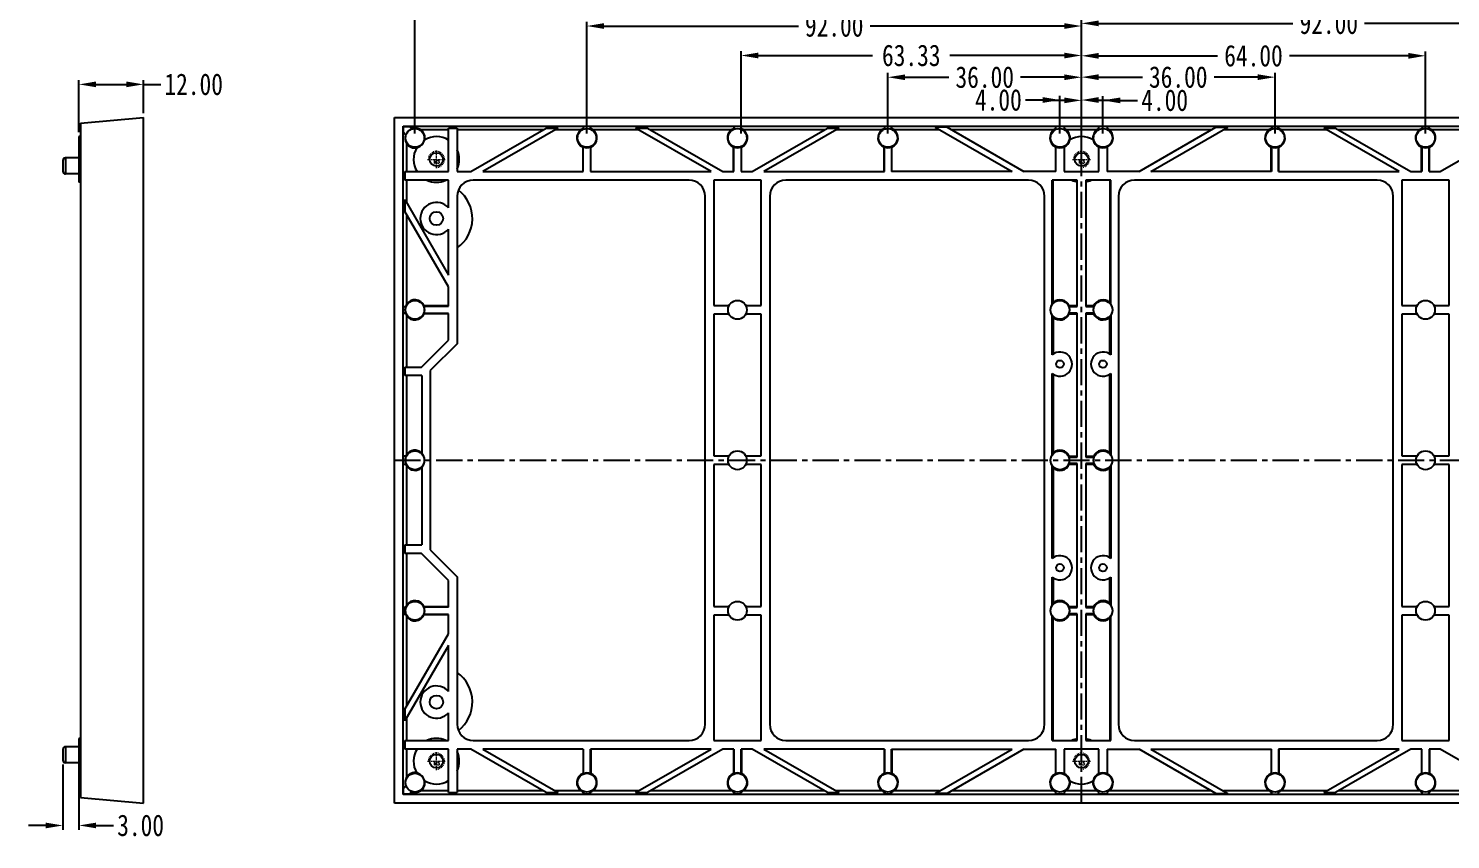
# Model space of a CAD drawing. Header units: inches. Extents: x -421 to 495, y -313 to 296.
# Drawn here: x 22.1 to 286.6, y 46.1 to 197 of the extents above; entities that cross this region are included whole.
import ezdxf

# ---------------------------------------------------------------- set-up
doc = ezdxf.new("R2010")
doc.units = ezdxf.units.IN
doc.header["$LTSCALE"] = 2.574606
doc.header["$MEASUREMENT"] = 0
doc.header["$PDMODE"] = 3
doc.header["$PDSIZE"] = 0.3125
doc.linetypes.add('CENTER', pattern=[0.6, 0.375, -0.075, 0.075, -0.075])
doc.linetypes.add('HIDDEN', pattern=[0.2, 0.1, -0.1])
doc.layers.get('0').update_dxf_attribs({"linetype": 'CONTINUOUS'})
doc.layers.get('Defpoints').update_dxf_attribs({"linetype": 'CONTINUOUS'})
doc.layers.add('dim', color=82, linetype='CONTINUOUS', lineweight=9)
doc.layers.add('screw', color=33, linetype='CONTINUOUS', lineweight=13)
doc.styles.get("Standard").update_dxf_attribs({"font": 'txt', "width": 0.8})
doc.styles.add('TXT', font='txt.shx', dxfattribs={"bigfont": 'gbcbig.shx'})
doc.dimstyles.get("Standard").update_dxf_attribs({"dimtxt": 0.15625, "dimasz": 0.1875, "dimexe": 0.18, "dimexo": 0.0625, "dimgap": 0.09, "dimtad": 0, "dimtih": 1, "dimtoh": 1, "dimzin": 4, "dimdsep": 46, "dimtxsty": 'Standard', "dimcen": 0.09, "dimadec": 0, "dimazin": 0, "dimtp": 0.01, "dimtm": 0.01, "dimtfac": 1, "dimtofl": 0, "dimtmove": 0, "dimatfit": 3, "dimfxl": 1, "dimtolj": 1, "dimtzin": 4, "dimarcsym": 0})

# ---------------------------------------------------------------- blocks, each defined once
blk = doc.blocks.new('*D19')
at = {"layer": 'Defpoints', "color": 0}
for p in [(213.99, 183.7), (213.99, 176.65), (217.99, 172.65)]:
    blk.add_point(p, dxfattribs=at)
at = {"layer": 'dim', "color": 0, "lineweight": -2}
for p, q in [((210.79, 183.7), (207.59, 183.7)), ((213.99, 177.45), (213.99, 184.5)), ((217.99, 173.45), (217.99, 184.5)), ((221.19, 183.7), (224.39, 183.7))]:
    blk.add_line(p, q, dxfattribs=at)
at = {"layer": 'dim', "color": 0}
for points in [[(210.79, 184.24), (210.79, 183.17), (213.99, 183.7)], [(221.19, 184.24), (221.19, 183.17), (217.99, 183.7)]]:
    blk.add_solid(points, dxfattribs=at)
at = {"layer": 'dim', "color": 0, "insert": (202.53, 183.7), "char_height": 4, "attachment_point": 5}
blk.add_mtext('\\A1;4.00', dxfattribs=at)
blk = doc.blocks.new('*D20')
at = {"layer": 'Defpoints', "color": 0}
for p in [(221.99, 183.64), (217.99, 176.9), (221.99, 176.65)]:
    blk.add_point(p, dxfattribs=at)
at = {"layer": 'dim', "color": 0, "lineweight": -2}
for p, q in [((214.79, 183.64), (211.59, 183.64)), ((217.99, 177.7), (217.99, 184.44)), ((221.99, 177.45), (221.99, 184.44)), ((225.19, 183.64), (228.39, 183.64))]:
    blk.add_line(p, q, dxfattribs=at)
at = {"layer": 'dim', "color": 0}
for points in [[(214.79, 184.17), (214.79, 183.1), (217.99, 183.64)], [(225.19, 184.17), (225.19, 183.1), (221.99, 183.64)]]:
    blk.add_solid(points, dxfattribs=at)
at = {"layer": 'dim', "color": 0, "insert": (233.46, 183.64), "char_height": 4, "attachment_point": 5}
blk.add_mtext('\\A1;4.00', dxfattribs=at)
blk = doc.blocks.new('*D21')
at = {"layer": 'Defpoints', "color": 0}
for p in [(253.99, 187.96), (253.99, 176.65), (217.99, 172.65)]:
    blk.add_point(p, dxfattribs=at)
at = {"layer": 'dim', "color": 0, "lineweight": -2}
for p, q in [((217.99, 173.45), (217.99, 188.76)), ((221.19, 187.96), (229.32, 187.96)), ((250.79, 187.96), (242.66, 187.96)), ((253.99, 177.45), (253.99, 188.76))]:
    blk.add_line(p, q, dxfattribs=at)
at = {"layer": 'dim', "color": 0}
for points in [[(221.19, 188.49), (221.19, 187.42), (217.99, 187.96)], [(250.79, 188.49), (250.79, 187.42), (253.99, 187.96)]]:
    blk.add_solid(points, dxfattribs=at)
at = {"layer": 'dim', "color": 0, "insert": (235.99, 187.96), "char_height": 4, "attachment_point": 5}
blk.add_mtext('\\A1;36.00', dxfattribs=at)
blk = doc.blocks.new('*D22')
at = {"layer": 'Defpoints', "color": 0}
for p in [(181.99, 187.94), (181.99, 176.65), (217.99, 172.65)]:
    blk.add_point(p, dxfattribs=at)
at = {"layer": 'dim', "color": 0, "lineweight": -2}
for p, q in [((181.99, 177.45), (181.99, 188.74)), ((185.19, 187.94), (193.32, 187.94)), ((214.79, 187.94), (206.66, 187.94)), ((217.99, 173.45), (217.99, 188.74))]:
    blk.add_line(p, q, dxfattribs=at)
at = {"layer": 'dim', "color": 0}
for points in [[(185.19, 188.47), (185.19, 187.4), (181.99, 187.94)], [(214.79, 188.47), (214.79, 187.4), (217.99, 187.94)]]:
    blk.add_solid(points, dxfattribs=at)
at = {"layer": 'dim', "color": 0, "insert": (199.99, 187.94), "char_height": 4, "attachment_point": 5}
blk.add_mtext('\\A1;36.00', dxfattribs=at)
blk = doc.blocks.new('*D23')
at = {"layer": 'Defpoints', "color": 0}
for p in [(154.66, 191.99), (154.66, 176.65), (217.99, 172.65)]:
    blk.add_point(p, dxfattribs=at)
at = {"layer": 'dim', "color": 0, "lineweight": -2}
for p, q in [((154.66, 177.45), (154.66, 192.79)), ((157.86, 191.99), (179.13, 191.99)), ((214.79, 191.99), (193.53, 191.99)), ((217.99, 173.45), (217.99, 192.79))]:
    blk.add_line(p, q, dxfattribs=at)
at = {"layer": 'dim', "color": 0}
for points in [[(157.86, 192.52), (157.86, 191.45), (154.66, 191.99)], [(214.79, 192.52), (214.79, 191.45), (217.99, 191.99)]]:
    blk.add_solid(points, dxfattribs=at)
at = {"layer": 'dim', "color": 0, "insert": (186.33, 191.99), "char_height": 4, "attachment_point": 5}
blk.add_mtext('\\A1;63.33', dxfattribs=at)
blk = doc.blocks.new('*D24')
at = {"layer": 'Defpoints', "color": 0}
for p in [(281.99, 191.93), (281.99, 176.65), (217.99, 172.65)]:
    blk.add_point(p, dxfattribs=at)
at = {"layer": 'dim', "color": 0, "lineweight": -2}
for p, q in [((217.99, 173.45), (217.99, 192.73)), ((221.19, 191.93), (243.32, 191.93)), ((278.79, 191.93), (256.66, 191.93)), ((281.99, 177.45), (281.99, 192.73))]:
    blk.add_line(p, q, dxfattribs=at)
at = {"layer": 'dim', "color": 0}
for points in [[(221.19, 192.46), (221.19, 191.39), (217.99, 191.93)], [(278.79, 192.46), (278.79, 191.39), (281.99, 191.93)]]:
    blk.add_solid(points, dxfattribs=at)
at = {"layer": 'dim', "color": 0, "insert": (249.99, 191.93), "char_height": 4, "attachment_point": 5}
blk.add_mtext('\\A1;64.00', dxfattribs=at)
blk = doc.blocks.new('*D25')
at = {"layer": 'Defpoints', "color": 0}
for p in [(309.99, 197.97), (309.99, 176.65), (217.99, 172.65)]:
    blk.add_point(p, dxfattribs=at)
at = {"layer": 'dim', "color": 0, "lineweight": -2}
for p, q in [((217.99, 173.45), (217.99, 198.77)), ((309.99, 177.45), (309.99, 198.77)), ((221.19, 197.97), (257.32, 197.97)), ((306.79, 197.97), (270.66, 197.97))]:
    blk.add_line(p, q, dxfattribs=at)
at = {"layer": 'dim', "color": 0}
for points in [[(221.19, 198.5), (221.19, 197.43), (217.99, 197.97)], [(306.79, 198.5), (306.79, 197.43), (309.99, 197.97)]]:
    blk.add_solid(points, dxfattribs=at)
at = {"layer": 'dim', "color": 0, "insert": (263.99, 197.97), "char_height": 4, "attachment_point": 5}
blk.add_mtext('\\A1;92.00', dxfattribs=at)
blk = doc.blocks.new('*D26')
at = {"layer": 'Defpoints', "color": 0}
for p in [(125.99, 197.47), (125.99, 176.65), (217.99, 172.65)]:
    blk.add_point(p, dxfattribs=at)
at = {"layer": 'dim', "color": 0, "lineweight": -2}
for p, q in [((125.99, 177.45), (125.99, 198.27)), ((129.19, 197.47), (165.32, 197.47)), ((214.79, 197.47), (178.66, 197.47)), ((217.99, 173.45), (217.99, 198.27))]:
    blk.add_line(p, q, dxfattribs=at)
at = {"layer": 'dim', "color": 0}
for points in [[(129.19, 198.01), (129.19, 196.94), (125.99, 197.47)], [(214.79, 198.01), (214.79, 196.94), (217.99, 197.47)]]:
    blk.add_solid(points, dxfattribs=at)
at = {"layer": 'dim', "color": 0, "insert": (171.99, 197.47), "char_height": 4, "attachment_point": 5}
blk.add_mtext('\\A1;92.00', dxfattribs=at)
blk = doc.blocks.new('*D27')
at = {"layer": 'Defpoints', "color": 0}
for p in [(93.99, 204.45), (93.99, 176.65), (217.99, 172.65)]:
    blk.add_point(p, dxfattribs=at)
at = {"layer": 'dim', "color": 0, "lineweight": -2}
for p, q in [((93.99, 177.45), (93.99, 205.25)), ((97.19, 204.45), (148.26, 204.45)), ((214.79, 204.45), (163.72, 204.45)), ((217.99, 173.45), (217.99, 205.25))]:
    blk.add_line(p, q, dxfattribs=at)
at = {"layer": 'dim', "color": 0}
for points in [[(97.19, 204.98), (97.19, 203.92), (93.99, 204.45)], [(214.79, 204.98), (214.79, 203.92), (217.99, 204.45)]]:
    blk.add_solid(points, dxfattribs=at)
at = {"layer": 'dim', "color": 0, "insert": (155.99, 204.45), "char_height": 4, "attachment_point": 5}
blk.add_mtext('\\A1;124.00', dxfattribs=at)
blk = doc.blocks.new('*D28')
at = {"layer": 'Defpoints', "color": 0}
for p in [(341.99, 204.38), (341.99, 176.65), (217.99, 172.65)]:
    blk.add_point(p, dxfattribs=at)
at = {"layer": 'dim', "color": 0, "lineweight": -2}
for p, q in [((217.99, 173.45), (217.99, 205.18)), ((221.19, 204.38), (272.26, 204.38)), ((338.79, 204.38), (287.72, 204.38)), ((341.99, 177.45), (341.99, 205.18))]:
    blk.add_line(p, q, dxfattribs=at)
at = {"layer": 'dim', "color": 0}
for points in [[(221.19, 204.91), (221.19, 203.85), (217.99, 204.38)], [(338.79, 204.91), (338.79, 203.85), (341.99, 204.38)]]:
    blk.add_solid(points, dxfattribs=at)
at = {"layer": 'dim', "color": 0, "insert": (279.99, 204.38), "char_height": 4, "attachment_point": 5}
blk.add_mtext('\\A1;124.00', dxfattribs=at)
blk = doc.blocks.new('screw_m3_g')
at = {"layer": 'screw', "color": 1, "linetype": 'CENTER', "ltscale": 0.591935}
for p, q in [((-1.65, 0), (1.65, 0)), ((0, -1.65), (0, 1.65))]:
    blk.add_line(p, q, dxfattribs=at)
at = {"layer": 'screw', "color": 33, "linetype": 'HIDDEN', "ltscale": 0.591935}
blk.add_circle((0, 0), 1.25, dxfattribs=at)
at = {"layer": 'screw', "color": 92, "linetype": 'HIDDEN', "ltscale": 0.591935}
blk.add_arc((0, 0), 1.5, 270, 180, dxfattribs=at)
at = {"layer": 'screw', "color": 6, "style": 'TXT'}
blk.add_text('M3', height=0.6, dxfattribs=at).set_placement((-0.51, -0.75))
blk = doc.blocks.new('*D34')
at = {"layer": 'Defpoints', "color": 0}
for p in [(43.5, 186.61), (43.5, 180.45), (31.5, 176.89)]:
    blk.add_point(p, dxfattribs=at)
at = {"layer": 'dim', "color": 0, "lineweight": -2}
for p, q in [((31.5, 177.69), (31.5, 187.41)), ((34.7, 186.61), (40.3, 186.61)), ((43.5, 181.25), (43.5, 187.41)), ((43.5, 186.61), (46.7, 186.61))]:
    blk.add_line(p, q, dxfattribs=at)
at = {"layer": 'dim', "color": 0}
for points in [[(34.7, 187.15), (34.7, 186.08), (31.5, 186.61)], [(40.3, 187.15), (40.3, 186.08), (43.5, 186.61)]]:
    blk.add_solid(points, dxfattribs=at)
at = {"layer": 'dim', "color": 0, "insert": (52.84, 186.61), "char_height": 4, "attachment_point": 5}
blk.add_mtext('\\A1;12.00', dxfattribs=at)
blk = doc.blocks.new('*D35')
at = {"layer": 'Defpoints', "color": 0}
for p in [(28.5, 60.85), (31.5, 60.35), (31.5, 48.68)]:
    blk.add_point(p, dxfattribs=at)
at = {"layer": 'dim', "color": 0, "lineweight": -2}
for p, q in [((28.5, 60.05), (28.5, 47.88)), ((31.5, 59.55), (31.5, 47.88)), ((25.3, 48.68), (22.1, 48.68)), ((34.7, 48.68), (37.9, 48.68))]:
    blk.add_line(p, q, dxfattribs=at)
at = {"layer": 'dim', "color": 0}
for points in [[(25.3, 49.21), (25.3, 48.15), (28.5, 48.68)], [(34.7, 49.21), (34.7, 48.15), (31.5, 48.68)]]:
    blk.add_solid(points, dxfattribs=at)
at = {"layer": 'dim', "color": 0, "insert": (42.97, 48.68), "char_height": 4, "attachment_point": 5}
blk.add_mtext('\\A1;3.00', dxfattribs=at)

msp = doc.modelspace()

# ---------------------------------------------------------------- linework, layer by layer
at = {"color": 7, "linetype": 'Continuous'}
for p, q in [((31.80241, 179.42191), (43.50241, 180.44552)), ((43.50241, 52.84552), (43.50241, 180.44552)), ((90.19028, 52.84552), (90.19028, 180.44552)), ((90.19028, 180.44552), (345.79028, 180.44552)), ((31.80241, 179.42191), (31.80241, 53.86914)), ((91.79657, 54.45182), (91.79657, 178.83923)), ((91.79657, 178.83923), (91.84032, 178.79549)), ((91.81845, 178.83923), (344.16212, 178.83923)), ((91.84032, 177.66411), (91.84032, 178.79549)), ((91.84032, 178.79549), (92.97169, 178.79549)), ((92.31811, 177.18632), (91.84032, 177.66411)), ((92.97169, 178.79549), (93.44879, 178.31838)), ((95.05946, 178.19181), (100.2506, 178.19181)), ((100.2506, 170.38521), (100.2506, 178.48928)), ((100.2506, 178.48928), (101.8506, 178.48928)), ((101.8506, 178.48928), (101.8506, 170.38521)), ((101.8506, 178.19181), (117.92122, 178.19181)), ((104.39978, 170.38521), (118.43644, 178.48928)), ((120.63644, 178.48928), (106.59978, 170.38521)), ((118.43644, 178.48928), (120.63644, 178.48928)), ((120.12122, 178.19181), (124.9238, 178.19181)), ((125.3829, 178.79549), (125.29514, 178.35562)), ((125.3829, 178.29555), (125.3829, 178.79549)), ((126.60036, 178.79549), (125.3829, 178.79549)), ((126.60036, 178.79549), (126.60036, 178.29555)), ((126.60036, 178.79549), (126.68812, 178.35562)), ((127.05946, 178.19181), (135.55934, 178.19181)), ((149.08079, 170.38521), (135.04413, 178.48928)), ((135.04413, 178.48928), (137.24413, 178.48928)), ((137.24413, 178.48928), (151.28079, 170.38521)), ((137.75934, 178.19181), (152.9238, 178.19181)), ((153.3829, 178.79549), (153.29514, 178.35562)), ((153.3829, 178.29555), (153.3829, 178.79549)), ((154.60036, 178.79549), (153.3829, 178.79549)), ((154.60036, 178.79549), (154.60036, 178.29555)), ((154.60036, 178.79549), (154.68812, 178.35562)), ((155.05946, 178.19181), (170.22122, 178.19181)), ((156.69978, 170.38521), (170.73644, 178.48928)), ((172.93644, 178.48928), (158.89978, 170.38521)), ((170.73644, 178.48928), (172.93644, 178.48928)), ((172.42122, 178.19181), (180.9238, 178.19181)), ((181.3829, 178.79549), (181.29514, 178.35562)), ((181.3829, 178.29555), (181.3829, 178.79549)), ((182.60036, 178.79549), (181.3829, 178.79549)), ((182.60036, 178.79549), (182.60036, 178.29555)), ((182.60036, 178.79549), (182.68812, 178.35562)), ((183.05946, 178.19181), (191.55934, 178.19181)), ((190.79028, 178.63583), (205.08079, 170.38521)), ((192.99028, 178.63583), (190.79028, 178.63583)), ((192.99028, 178.63583), (207.28079, 170.38521)), ((193.75934, 178.19181), (212.9238, 178.19181)), ((213.19028, 178.21108), (213.19028, 178.79549)), ((214.79028, 178.79549), (213.19028, 178.79549)), ((214.79028, 178.79549), (214.79028, 178.21246)), ((215.05946, 178.19181), (220.9238, 178.19181)), ((221.19028, 178.21108), (221.19028, 178.79549)), ((222.79028, 178.79549), (221.19028, 178.79549)), ((222.79028, 178.79549), (222.79028, 178.21246)), ((223.05946, 178.19181), (242.22122, 178.19181)), ((228.69978, 170.38521), (242.99028, 178.63583)), ((230.89978, 170.38521), (245.19028, 178.63583)), ((242.99028, 178.63583), (245.19028, 178.63583)), ((244.42122, 178.19181), (252.9238, 178.19181)), ((253.38021, 178.79549), (253.29225, 178.35465)), ((253.38021, 178.79549), (253.38021, 178.29455)), ((253.38021, 178.79549), (254.59766, 178.79549)), ((254.59766, 178.29654), (254.59766, 178.79549)), ((254.59766, 178.79549), (254.68523, 178.35658)), ((255.05946, 178.19181), (263.55934, 178.19181)), ((263.04413, 178.48928), (265.24413, 178.48928)), ((277.08079, 170.38521), (263.04413, 178.48928)), ((265.24413, 178.48928), (279.28079, 170.38521)), ((265.75934, 178.19181), (280.9238, 178.19181)), ((281.38021, 178.79549), (281.29225, 178.35465)), ((281.38021, 178.79549), (281.38021, 178.29455)), ((281.38021, 178.79549), (282.59766, 178.79549)), ((282.59766, 178.29654), (282.59766, 178.79549)), ((282.59766, 178.79549), (282.68523, 178.35658)), ((283.05946, 178.19181), (298.22122, 178.19181)), ((284.69978, 170.38521), (298.73644, 178.48928)), ((31.80241, 176.89552), (31.50241, 176.89552)), ((31.50241, 176.89495), (31.50241, 168.39609)), ((92.44399, 175.57965), (92.44399, 170.38521)), ((125.26246, 170.38521), (125.26246, 174.91359)), ((125.32181, 170.38521), (125.32181, 174.95346)), ((126.66145, 174.95346), (126.66145, 170.38521)), ((126.7208, 170.38521), (126.7208, 174.91359)), ((153.26246, 170.38521), (153.26246, 174.91359)), ((153.32181, 170.38521), (153.32181, 174.95346)), ((154.66145, 174.95346), (154.66145, 170.38521)), ((154.7208, 170.38521), (154.7208, 174.91359)), ((181.26246, 170.38521), (181.26246, 174.91359)), ((181.32181, 170.38521), (181.32181, 174.95346)), ((182.66145, 174.95346), (182.66145, 170.38521)), ((182.7208, 170.38521), (182.7208, 174.91359)), ((213.19028, 170.38521), (213.19028, 175.01164)), ((214.79028, 175.01032), (214.79028, 170.38521)), ((221.19028, 170.38521), (221.19028, 175.01164)), ((222.79028, 175.01032), (222.79028, 170.38521)), ((253.25977, 170.38521), (253.25977, 174.91473)), ((253.31911, 174.95453), (253.31911, 170.38521)), ((254.65875, 170.38521), (254.65875, 174.95239)), ((254.7181, 170.38521), (254.7181, 174.91246)), ((281.25977, 170.38521), (281.25977, 174.91473)), ((281.31911, 174.95453), (281.31911, 170.38521)), ((282.65875, 170.38521), (282.65875, 174.95239)), ((282.7181, 170.38521), (282.7181, 174.91246)), ((28.50241, 172.4454), (28.50241, 170.44565)), ((29.00241, 172.94552), (29.00241, 169.94552)), ((31.50241, 172.94552), (29.00241, 172.94552)), ((31.50241, 169.94552), (29.00241, 169.94552)), ((92.14653, 170.38521), (92.14653, 168.78521)), ((92.14653, 170.38521), (100.2506, 170.38521)), ((101.8506, 170.38521), (104.39978, 170.38521)), ((106.59978, 170.38521), (125.32181, 170.38521)), ((126.66145, 170.38521), (149.08079, 170.38521)), ((151.28079, 170.38521), (153.32181, 170.38521)), ((154.66145, 170.38521), (156.69978, 170.38521)), ((158.89978, 170.38521), (181.32181, 170.38521)), ((205.08079, 170.38521), (182.66145, 170.38521)), ((213.19028, 170.38521), (207.28079, 170.38521)), ((214.79028, 170.38521), (221.19028, 170.38521)), ((228.69978, 170.38521), (222.79028, 170.38521)), ((253.31911, 170.38521), (230.89978, 170.38521)), ((254.65875, 170.38521), (277.08079, 170.38521)), ((279.28079, 170.38521), (281.31911, 170.38521)), ((282.65875, 170.38521), (284.69978, 170.38521)), ((31.80241, 168.39552), (31.50241, 168.39552)), ((100.2506, 168.78521), (92.14653, 168.78521)), ((92.44399, 168.78521), (92.44399, 164.64813)), ((100.2506, 163.61808), (100.2506, 168.78521)), ((144.99028, 168.78521), (104.8506, 168.78521)), ((149.59028, 168.78521), (149.59028, 145.44552)), ((158.39028, 168.78521), (149.59028, 168.78521)), ((158.39028, 145.44552), (158.39028, 168.78521)), ((208.12996, 168.78521), (162.99028, 168.78521)), ((212.55178, 145.75844), (212.55178, 168.78521)), ((217.19028, 168.78521), (212.55178, 168.78521)), ((212.72996, 146.03817), (212.72996, 168.78521)), ((217.19028, 145.24552), (217.19028, 168.78521)), ((218.79028, 168.78521), (218.79028, 145.24552)), ((223.42879, 168.78521), (218.79028, 168.78521)), ((223.2506, 168.78521), (223.2506, 146.04061)), ((223.42879, 145.76191), (223.42879, 168.78521)), ((272.99028, 168.78521), (227.8506, 168.78521)), ((286.39028, 168.78521), (277.59028, 168.78521)), ((277.59028, 168.78521), (277.59028, 145.44552)), ((286.39028, 145.44552), (286.39028, 168.78521)), ((92.14653, 165.16335), (92.14653, 162.96335)), ((92.14653, 165.16335), (100.2506, 151.12669)), ((101.8506, 165.78521), (101.8506, 138.33531)), ((147.99028, 67.50584), (147.99028, 165.78521)), ((159.99028, 165.78521), (159.99028, 67.50584)), ((211.12996, 67.50584), (211.12996, 165.78521)), ((224.8506, 165.78521), (224.8506, 67.50584)), ((275.99028, 67.50584), (275.99028, 165.78521)), ((100.2506, 148.92669), (92.14653, 162.96335)), ((92.44399, 162.44813), (92.44399, 145.71139)), ((100.2506, 151.12669), (100.2506, 159.67297)), ((100.2506, 145.31533), (100.2506, 148.92669)), ((91.84032, 145.25425), (92.28138, 145.34225)), ((91.84032, 144.0368), (91.84032, 145.25425)), ((91.84032, 145.25425), (92.34161, 145.25425)), ((91.84032, 144.0368), (92.28138, 143.9488)), ((92.34161, 144.0368), (91.84032, 144.0368)), ((92.44399, 143.57965), (92.44399, 133.99741)), ((100.2506, 143.9757), (95.6837, 143.9757)), ((95.68371, 145.31533), (100.2506, 145.31533)), ((100.2506, 145.37469), (95.72356, 145.37469)), ((100.2506, 143.91636), (95.72356, 143.91636)), ((100.2506, 138.99806), (100.2506, 143.9757)), ((149.59028, 145.44552), (152.43384, 145.44552)), ((149.59028, 143.84552), (149.59028, 117.44552)), ((152.43384, 143.84552), (149.59028, 143.84552)), ((155.54672, 145.44552), (158.39028, 145.44552)), ((158.39028, 143.84552), (155.54672, 143.84552)), ((158.39028, 117.44552), (158.39028, 143.84552)), ((212.55178, 136.27577), (212.55178, 143.53261)), ((212.72996, 143.25287), (212.72996, 136.40958)), ((215.70969, 145.24552), (217.19028, 145.24552)), ((217.19028, 144.04552), (215.70969, 144.04552)), ((217.19028, 145.36425), (215.72792, 145.36425)), ((215.72792, 143.92679), (217.19028, 143.92679)), ((217.19028, 117.24552), (217.19028, 144.04552)), ((220.25534, 145.36425), (218.79028, 145.36425)), ((218.79028, 145.24552), (220.27357, 145.24552)), ((218.79028, 144.04552), (218.79028, 117.24552)), ((220.27357, 144.04552), (218.79028, 144.04552)), ((218.79028, 143.92679), (220.25534, 143.92679)), ((223.2506, 136.40958), (223.2506, 143.25044)), ((223.42879, 143.52913), (223.42879, 136.27577)), ((277.59028, 145.44552), (280.43384, 145.44552)), ((280.43384, 143.84552), (277.59028, 143.84552)), ((277.59028, 143.84552), (277.59028, 117.44552)), ((283.54672, 145.44552), (286.39028, 145.44552)), ((286.39028, 143.84552), (283.54672, 143.84552)), ((286.39028, 117.44552), (286.39028, 143.84552)), ((95.24995, 133.99741), (100.2506, 138.99806)), ((101.8506, 138.33531), (96.8506, 133.33531)), ((92.14653, 133.99741), (92.14653, 132.39741)), ((92.14653, 133.99741), (95.24995, 133.99741)), ((95.2506, 132.39741), (92.14653, 132.39741)), ((92.44399, 132.39741), (92.44399, 117.71139)), ((95.2506, 132.39741), (95.2506, 117.95958)), ((96.8506, 133.33531), (96.8506, 99.95573)), ((212.55178, 117.75844), (212.55178, 132.81559)), ((212.72996, 132.68179), (212.72996, 118.03817)), ((223.2506, 118.04061), (223.2506, 132.68179)), ((223.42879, 132.81559), (223.42879, 117.76191)), ((91.84032, 115.84552), (91.84032, 117.44552)), ((91.84032, 117.44552), (92.42539, 117.44552)), ((149.59028, 117.44552), (152.43384, 117.44552)), ((155.54672, 117.44552), (158.39028, 117.44552)), ((215.70969, 117.24552), (217.19028, 117.24552)), ((217.19028, 117.36425), (215.72792, 117.36425)), ((220.25534, 117.36425), (218.79028, 117.36425)), ((218.79028, 117.24552), (220.27357, 117.24552)), ((277.59028, 117.44552), (280.43384, 117.44552)), ((283.54672, 117.44552), (286.39028, 117.44552)), ((92.42539, 115.84552), (91.84032, 115.84552)), ((92.44399, 115.57965), (92.44399, 100.89364)), ((95.2506, 115.33147), (95.2506, 100.89364)), ((149.59028, 115.84552), (149.59028, 89.44552)), ((152.43384, 115.84552), (149.59028, 115.84552)), ((158.39028, 115.84552), (155.54672, 115.84552)), ((158.39028, 89.44552), (158.39028, 115.84552)), ((212.55178, 98.37561), (212.55178, 115.53261)), ((212.72996, 115.25287), (212.72996, 98.50942)), ((217.19028, 116.04552), (215.70969, 116.04552)), ((215.72792, 115.92679), (217.19028, 115.92679)), ((217.19028, 89.24552), (217.19028, 116.04552)), ((218.79028, 116.04552), (218.79028, 89.24552)), ((220.27357, 116.04552), (218.79028, 116.04552)), ((218.79028, 115.92679), (220.25534, 115.92679)), ((223.2506, 98.50942), (223.2506, 115.25044)), ((223.42879, 115.52913), (223.42879, 98.37561)), ((280.43384, 115.84552), (277.59028, 115.84552)), ((277.59028, 115.84552), (277.59028, 89.44552)), ((286.39028, 115.84552), (283.54672, 115.84552)), ((286.39028, 89.44552), (286.39028, 115.84552)), ((92.14653, 100.89364), (92.14653, 99.29364)), ((92.14653, 100.89364), (95.2506, 100.89364)), ((95.24995, 99.29364), (92.14653, 99.29364)), ((92.44399, 99.29364), (92.44399, 89.71139)), ((100.2506, 94.29299), (95.24995, 99.29364)), ((96.8506, 99.95573), (101.8506, 94.95573)), ((100.2506, 89.31533), (100.2506, 94.29299)), ((101.8506, 94.95573), (101.8506, 67.50584)), ((212.55178, 89.75844), (212.55178, 94.91543)), ((212.72996, 94.78163), (212.72996, 90.03817)), ((223.2506, 90.04061), (223.2506, 94.78163)), ((223.42879, 94.91543), (223.42879, 89.76191)), ((91.84032, 89.25425), (92.28138, 89.34225)), ((91.84032, 89.25425), (91.84032, 88.0368)), ((92.34161, 89.25425), (91.84032, 89.25425)), ((91.84032, 88.0368), (92.28138, 87.9488)), ((91.84032, 88.0368), (92.34161, 88.0368)), ((92.44399, 87.57965), (92.44399, 70.84291)), ((95.6837, 87.9757), (100.2506, 87.9757)), ((100.2506, 89.31534), (95.68391, 89.31534)), ((100.2506, 89.37469), (95.72356, 89.37469)), ((100.2506, 87.91636), (95.72356, 87.91636)), ((100.2506, 84.36435), (100.2506, 87.9757)), ((149.59028, 89.44552), (152.43384, 89.44552)), ((149.59028, 87.84552), (149.59028, 64.50584)), ((152.43384, 87.84552), (149.59028, 87.84552)), ((155.54672, 89.44552), (158.39028, 89.44552)), ((158.39028, 87.84552), (155.54672, 87.84552)), ((158.39028, 64.50584), (158.39028, 87.84552)), ((212.55178, 64.50584), (212.55178, 87.53261)), ((215.70969, 89.24552), (217.19028, 89.24552)), ((217.19028, 88.04552), (215.70969, 88.04552)), ((217.19028, 89.36425), (215.72792, 89.36425)), ((215.72792, 87.92679), (217.19028, 87.92679)), ((217.19028, 64.50584), (217.19028, 88.04552)), ((220.25534, 89.36425), (218.79028, 89.36425)), ((218.79028, 89.24552), (220.27357, 89.24552)), ((220.27357, 88.04552), (218.79028, 88.04552)), ((218.79028, 88.04552), (218.79028, 64.50584)), ((218.79028, 87.92679), (220.25534, 87.92679)), ((223.42879, 64.50584), (223.42879, 87.52913)), ((277.59028, 89.44552), (280.43384, 89.44552)), ((280.43384, 87.84552), (277.59028, 87.84552)), ((277.59028, 87.84552), (277.59028, 64.50584)), ((283.54672, 89.44552), (286.39028, 89.44552)), ((286.39028, 87.84552), (283.54672, 87.84552)), ((286.39028, 64.50584), (286.39028, 87.84552)), ((212.72996, 64.50584), (212.72996, 87.25287)), ((223.2506, 87.25044), (223.2506, 64.50584)), ((92.14653, 70.32769), (100.2506, 84.36435)), ((100.2506, 82.16435), (92.14653, 68.12769)), ((100.2506, 73.61808), (100.2506, 82.16435)), ((92.14653, 70.32769), (92.14653, 68.12769)), ((100.2506, 64.50584), (100.2506, 69.67297)), ((92.44399, 68.64291), (92.44399, 64.50584)), ((31.80241, 64.89552), (31.50241, 64.89552)), ((31.50241, 64.89495), (31.50241, 56.39609)), ((92.14653, 64.50584), (92.14653, 62.90584)), ((92.14653, 64.50584), (100.2506, 64.50584)), ((104.8506, 64.50584), (144.99028, 64.50584)), ((149.59028, 64.50584), (158.39028, 64.50584)), ((162.99028, 64.50584), (208.12996, 64.50584)), ((212.55178, 64.50584), (217.19028, 64.50584)), ((218.79028, 64.50584), (223.42879, 64.50584)), ((227.8506, 64.50584), (272.99028, 64.50584)), ((277.59028, 64.50584), (286.39028, 64.50584)), ((28.50241, 62.8454), (28.50241, 60.84565)), ((31.50241, 63.34552), (29.00241, 63.34552)), ((29.00241, 63.34552), (29.00241, 60.34552)), ((100.2506, 62.90584), (92.14653, 62.90584)), ((92.44399, 62.90584), (92.44399, 57.71139)), ((100.2506, 54.80177), (100.2506, 62.90584)), ((101.8506, 62.90584), (101.8506, 54.80177)), ((104.39978, 62.90584), (101.8506, 62.90584)), ((118.43644, 54.80177), (104.39978, 62.90584)), ((106.59978, 62.90584), (120.63644, 54.80177)), ((125.32181, 62.90584), (106.59978, 62.90584)), ((125.26246, 62.90584), (125.26246, 58.37745)), ((125.32181, 62.90584), (125.32181, 58.33759)), ((126.66145, 58.33759), (126.66145, 62.90584)), ((149.08079, 62.90584), (126.66145, 62.90584)), ((126.7208, 62.90584), (126.7208, 58.37745)), ((135.04413, 54.80177), (149.08079, 62.90584)), ((151.28079, 62.90584), (137.24413, 54.80177)), ((153.32181, 62.90584), (151.28079, 62.90584)), ((153.26246, 62.90584), (153.26246, 58.37745)), ((153.32181, 62.90584), (153.32181, 58.33759)), ((154.66145, 58.33759), (154.66145, 62.90584)), ((156.69978, 62.90584), (154.66145, 62.90584)), ((154.7208, 62.90584), (154.7208, 58.37745)), ((170.73644, 54.80177), (156.69978, 62.90584)), ((158.89978, 62.90584), (172.93644, 54.80177)), ((181.32181, 62.90584), (158.89978, 62.90584)), ((181.26246, 62.90584), (181.26246, 58.37745)), ((181.32181, 62.90584), (181.32181, 58.33759)), ((182.66145, 62.90584), (205.08079, 62.90584)), ((182.66145, 58.33759), (182.66145, 62.90584)), ((182.7208, 62.90584), (182.7208, 58.37745)), ((190.79028, 54.65521), (205.08079, 62.90584)), ((207.28079, 62.90584), (192.99028, 54.65521)), ((207.28079, 62.90584), (213.19028, 62.90584)), ((213.19028, 58.27941), (213.19028, 62.90584)), ((221.19028, 62.90584), (214.79028, 62.90584)), ((214.79028, 62.90584), (214.79028, 58.28073)), ((221.19028, 58.27941), (221.19028, 62.90584)), ((222.79028, 62.90584), (228.69978, 62.90584)), ((222.79028, 62.90584), (222.79028, 58.28073)), ((242.99028, 54.65521), (228.69978, 62.90584)), ((230.89978, 62.90584), (253.31911, 62.90584)), ((230.89978, 62.90584), (245.19028, 54.65521)), ((253.25977, 62.90584), (253.25977, 58.37632)), ((253.31911, 58.33652), (253.31911, 62.90584)), ((277.08079, 62.90584), (254.65875, 62.90584)), ((254.65875, 62.90584), (254.65875, 58.33865)), ((254.7181, 62.90584), (254.7181, 58.37859)), ((263.04413, 54.80177), (277.08079, 62.90584)), ((279.28079, 62.90584), (265.24413, 54.80177)), ((281.31911, 62.90584), (279.28079, 62.90584)), ((281.25977, 62.90584), (281.25977, 58.37632)), ((281.31911, 58.33652), (281.31911, 62.90584)), ((284.69978, 62.90584), (282.65875, 62.90584)), ((282.65875, 62.90584), (282.65875, 58.33865)), ((282.7181, 62.90584), (282.7181, 58.37859)), ((298.73644, 54.80177), (284.69978, 62.90584)), ((31.50241, 60.34552), (29.00241, 60.34552)), ((31.80241, 56.39552), (31.50241, 56.39552)), ((91.84032, 55.62693), (92.31811, 56.10472)), ((91.84032, 54.49556), (91.84032, 55.62693)), ((31.80241, 53.86914), (43.50241, 52.84552)), ((91.81845, 54.45182), (91.81845, 54.49556)), ((344.16212, 54.45182), (91.81845, 54.45182)), ((92.97169, 54.49556), (91.84032, 54.49556)), ((93.44879, 54.97267), (92.97169, 54.49556)), ((100.2506, 55.09923), (95.05946, 55.09923)), ((100.2506, 54.80177), (101.8506, 54.80177)), ((117.92122, 55.09923), (101.8506, 55.09923)), ((118.43644, 54.80177), (120.63644, 54.80177)), ((124.9238, 55.09923), (120.12122, 55.09923)), ((125.3829, 54.49556), (125.29514, 54.93543)), ((125.3829, 54.9955), (125.3829, 54.49556)), ((126.60036, 54.49556), (125.3829, 54.49556)), ((126.60036, 54.49556), (126.60036, 54.9955)), ((126.60036, 54.49556), (126.68812, 54.93543)), ((135.55934, 55.09923), (127.05946, 55.09923)), ((135.04413, 54.80177), (137.24413, 54.80177)), ((152.9238, 55.09923), (137.75934, 55.09923)), ((153.3829, 54.49556), (153.29514, 54.93543)), ((153.3829, 54.9955), (153.3829, 54.49556)), ((154.60036, 54.49556), (153.3829, 54.49556)), ((154.60036, 54.49556), (154.60036, 54.9955)), ((154.60036, 54.49556), (154.68812, 54.93543)), ((170.22122, 55.09923), (155.05946, 55.09923)), ((170.73644, 54.80177), (172.93644, 54.80177)), ((180.9238, 55.09923), (172.42122, 55.09923)), ((181.3829, 54.49556), (181.29514, 54.93543)), ((181.3829, 54.9955), (181.3829, 54.49556)), ((182.60036, 54.49556), (181.3829, 54.49556)), ((182.60036, 54.49556), (182.60036, 54.9955)), ((182.60036, 54.49556), (182.68812, 54.93543)), ((191.55934, 55.09923), (183.05946, 55.09923)), ((192.99028, 54.65521), (190.79028, 54.65521)), ((212.9238, 55.09923), (193.75934, 55.09923)), ((213.19028, 54.49556), (213.19028, 55.07997)), ((214.79028, 54.49556), (213.19028, 54.49556)), ((214.79028, 55.07859), (214.79028, 54.49556)), ((220.9238, 55.09923), (215.05946, 55.09923)), ((221.19028, 54.49556), (221.19028, 55.07997)), ((222.79028, 54.49556), (221.19028, 54.49556)), ((222.79028, 55.07859), (222.79028, 54.49556)), ((242.22122, 55.09923), (223.05946, 55.09923)), ((242.99028, 54.65521), (245.19028, 54.65521)), ((252.9238, 55.09923), (244.42122, 55.09923)), ((253.38021, 54.49556), (253.29225, 54.9364)), ((253.38021, 54.49556), (253.38021, 54.9965)), ((253.38021, 54.49556), (254.59766, 54.49556)), ((254.59766, 54.99451), (254.59766, 54.49556)), ((254.59766, 54.49556), (254.68523, 54.93446)), ((263.55934, 55.09923), (255.05946, 55.09923)), ((263.04413, 54.80177), (265.24413, 54.80177)), ((280.9238, 55.09923), (265.75934, 55.09923)), ((281.38021, 54.49556), (281.29225, 54.9364)), ((281.38021, 54.49556), (281.38021, 54.9965)), ((281.38021, 54.49556), (282.59766, 54.49556)), ((282.59766, 54.99451), (282.59766, 54.49556)), ((282.59766, 54.49556), (282.68523, 54.93446)), ((298.22122, 55.09923), (283.05946, 55.09923)), ((345.79028, 52.84552), (90.19028, 52.84552))]:
    msp.add_line(p, q, dxfattribs=at)
at = {"color": 1, "linetype": 'CENTER', "ltscale": 5.035395}
for p, q in [((217.99028, 52.84552), (217.99028, 180.44552)), ((90.19028, 116.64552), (345.79028, 116.64552))]:
    msp.add_line(p, q, dxfattribs=at)
at = {"color": 7, "linetype": 'Continuous'}
for centre, radius in [((93.99163, 176.64552), 1.75), ((125.99163, 176.64552), 1.75), ((153.99163, 176.64552), 1.75), ((181.99163, 176.64552), 1.75), ((213.99163, 176.64552), 1.75), ((221.99163, 176.64552), 1.75), ((253.99163, 176.64552), 1.75), ((281.99163, 176.64552), 1.75), ((97.99028, 172.64552), 1.25), ((217.99028, 172.64552), 1.25), ((97.99028, 161.64552), 1.25), ((93.99163, 144.64552), 1.75), ((153.99028, 144.64552), 1.75), ((213.99163, 144.64552), 1.75), ((221.99163, 144.64552), 1.75), ((281.99028, 144.64552), 1.75), ((213.99028, 134.54568), 0.7), ((221.99028, 134.54568), 0.7), ((93.99163, 116.64552), 1.75), ((153.99028, 116.64552), 1.75), ((213.99163, 116.64552), 1.75), ((221.99163, 116.64552), 1.75), ((281.99028, 116.64552), 1.75), ((213.99028, 96.64552), 0.7), ((221.99028, 96.64552), 0.7), ((93.99163, 88.64552), 1.75), ((153.99028, 88.64552), 1.75), ((213.99163, 88.64552), 1.75), ((221.99163, 88.64552), 1.75), ((281.99028, 88.64552), 1.75), ((97.99028, 71.64552), 1.25), ((97.99028, 60.64552), 1.25), ((217.99028, 60.64552), 1.25), ((93.99163, 56.64552), 1.75), ((125.99163, 56.64552), 1.75), ((153.99163, 56.64552), 1.75), ((181.99163, 56.64552), 1.75), ((213.99163, 56.64552), 1.75), ((221.99163, 56.64552), 1.75), ((253.99163, 56.64552), 1.75), ((281.99163, 56.64552), 1.75)]:
    msp.add_circle(centre, radius, dxfattribs=at)
for centre, radius, start, end in [((93.99163, 176.64552), 1.87917, 349.7761397, 55.3720918), ((125.99163, 176.64552), 1.87917, 124.6279082, 247.1682188), ((121.73506, 173.06049), 6.38064, 55.1308547, 56.0858469), ((130.2482, 173.06049), 6.38064, 123.9141531, 124.8691453), ((125.99163, 176.64552), 1.87917, 292.8317812, 55.3720918), ((153.99163, 176.64552), 1.87917, 124.6279082, 247.1682188), ((149.73506, 173.06049), 6.38064, 55.1308547, 56.0858469), ((158.2482, 173.06049), 6.38064, 123.9141531, 124.8691453), ((153.99163, 176.64552), 1.87917, 292.8317812, 55.3720918), ((181.99163, 176.64552), 1.87917, 124.6279082, 247.1682188), ((177.73506, 173.06049), 6.38064, 55.1308547, 56.0858469), ((186.2482, 173.06049), 6.38064, 123.9141531, 124.8691453), ((181.99163, 176.64552), 1.87917, 292.8317816, 55.3720918), ((213.99163, 176.64552), 1.87917, 124.6279082, 243.6202717), ((213.99163, 176.64552), 1.87917, 349.7761397, 55.3720918), ((221.99163, 176.64552), 1.87917, 124.6279082, 190.278699), ((221.99163, 176.64552), 1.87917, 296.2857052, 55.3720918), ((253.99163, 176.64552), 1.87917, 124.6279082, 247.0789922), ((249.73208, 173.04994), 6.38864, 55.1776959, 56.1330609), ((258.24522, 173.07099), 6.37267, 123.9613353, 124.9159583), ((253.99163, 176.64552), 1.87917, 292.7426136, 55.3720918), ((281.99163, 176.64552), 1.87917, 124.6279082, 247.0789926), ((277.73208, 173.04994), 6.38864, 55.1776959, 56.1330609), ((286.24522, 173.07099), 6.37267, 123.9613353, 124.9159583), ((281.99163, 176.64552), 1.87917, 292.7426136, 55.3720918), ((93.99163, 176.64552), 1.87917, 214.5555069, 280.2045467), ((97.99028, 172.64552), 4.25, 149.1638279, 212.1298117), ((93.99163, 176.64552), 1.85473, 280.8599191, 289.4153897), ((93.99163, 176.64552), 1.81982, 288.8879723, 341.0451983), ((93.99163, 176.64552), 1.85473, 340.5193296, 349.1207673), ((97.99028, 172.64552), 4.25, 57.8701883, 120.8168585), ((125.99163, 176.64552), 1.81982, 248.403395, 291.596605), ((153.99163, 176.64552), 1.81982, 248.403395, 291.596605), ((181.99163, 176.64552), 1.81982, 248.403395, 291.596605), ((213.99163, 176.64552), 1.81982, 243.8741267, 296.0313622), ((213.99163, 176.64552), 1.85473, 295.505814, 349.1207673), ((217.99028, 172.64552), 4.25, 59.1353015, 120.8168585), ((221.99163, 176.64552), 1.85473, 190.9364651, 244.4018652), ((221.99163, 176.64552), 1.81982, 243.8741267, 296.0313622), ((253.99163, 176.64552), 1.81982, 248.3120678, 291.5053354), ((281.99163, 176.64552), 1.81982, 248.3120678, 291.5053354), ((29.00241, 172.44552), 0.5, 90, 180), ((97.99028, 172.64552), 4.25, 335.2728223, 24.7271777), ((29.00241, 170.44552), 0.5, 180, 270), ((97.99028, 172.64552), 4.25, 245.2728223, 294.7271777), ((104.8506, 165.78521), 3, 90, 180), ((97.99028, 161.64552), 6.7, 305.1813783, 52.3239618), ((144.99028, 165.78521), 3, 0, 90), ((162.99028, 165.78521), 3, 90, 180), ((208.12996, 165.78521), 3, 0, 90), ((217.99028, 172.64552), 4.25, 245.2728223, 259.1501841), ((217.99028, 172.64552), 4.25, 280.8498159, 294.7271777), ((227.8506, 165.78521), 3, 90, 180), ((272.99028, 165.78521), 3, 0, 90), ((97.99028, 161.64552), 3, 41.1108429, 318.8891571), ((93.99163, 144.64552), 1.87917, 22.8317812, 145.4444931), ((213.99163, 144.64552), 1.81982, 142.2982945, 217.7017055), ((213.99163, 144.64552), 1.87917, 22.4869435, 132.1748802), ((221.99163, 144.64552), 1.87917, 47.93595, 157.5130565), ((221.99163, 144.64552), 1.81982, 322.1597017, 37.8402983), ((97.57717, 148.90244), 6.38126, 213.9116487, 214.8691149), ((97.57717, 140.38861), 6.38126, 145.1308851, 146.0883513), ((93.99163, 144.64552), 1.87917, 214.5555069, 337.1682188), ((213.99163, 144.64552), 1.87917, 227.8251198, 337.5130565), ((213.99163, 144.64552), 1.81982, 340.7492568, 19.2507432), ((221.99163, 144.64552), 1.81982, 160.7492568, 199.2507432), ((221.99163, 144.64552), 1.87917, 202.4869435, 312.06405), ((213.99028, 134.54568), 2.25, 230.2577626, 129.7422374), ((221.99028, 134.54568), 2.25, 50.2577626, 309.7422374), ((93.99163, 116.64552), 1.87917, 47.93595, 145.4444931), ((93.99163, 116.64552), 1.81982, 313.7735117, 46.2264883), ((213.99163, 116.64552), 1.81982, 142.2982945, 217.7017055), ((213.99163, 116.64552), 1.87917, 22.4869435, 132.1748802), ((213.99163, 116.64552), 1.81982, 340.7492568, 19.2507432), ((221.99163, 116.64552), 1.81982, 160.7492568, 199.2507432), ((221.99163, 116.64552), 1.87917, 47.93595, 157.5130565), ((221.99163, 116.64552), 1.81982, 322.1597017, 37.8402983), ((93.99163, 116.64552), 1.87917, 214.5555069, 312.06405), ((213.99163, 116.64552), 1.87917, 227.8251198, 337.5130565), ((221.99163, 116.64552), 1.87917, 202.4869435, 312.06405), ((213.99028, 96.64552), 2.25, 230.2577626, 129.7422374), ((221.99028, 96.64552), 2.25, 50.2577626, 309.7422374), ((93.99163, 88.64552), 1.87917, 22.8317812, 145.4444931), ((213.99163, 88.64552), 1.87917, 22.4869435, 132.1748802), ((221.99163, 88.64552), 1.87917, 47.93595, 157.5130565), ((97.57717, 92.90244), 6.38126, 213.9116488, 214.8691149), ((97.57717, 84.38861), 6.38126, 145.1308852, 146.0883513), ((93.99163, 88.64552), 1.87917, 214.5555069, 337.1682187), ((213.99163, 88.64552), 1.81982, 142.2982945, 217.7017055), ((213.99163, 88.64552), 1.87917, 227.8251198, 337.5130565), ((213.99163, 88.64552), 1.81982, 340.7492568, 19.2507432), ((221.99163, 88.64552), 1.81982, 160.7492568, 199.2507432), ((221.99163, 88.64552), 1.87917, 202.4869435, 312.06405), ((221.99163, 88.64552), 1.81982, 322.1597017, 37.8402983), ((97.99028, 71.64552), 6.7, 307.6760382, 54.8186217), ((97.99028, 71.64552), 3, 41.1108429, 318.8891571), ((104.8506, 67.50584), 3, 180, 270), ((144.99028, 67.50584), 3, 270, 0), ((162.99028, 67.50584), 3, 180, 270), ((208.12996, 67.50584), 3, 270, 0), ((227.8506, 67.50584), 3, 180, 270), ((272.99028, 67.50584), 3, 270, 0), ((97.99028, 60.64552), 4.25, 65.2728223, 114.7271777), ((217.99028, 60.64552), 4.25, 100.8498159, 114.7271777), ((217.99028, 60.64552), 4.25, 65.2728223, 79.1501841), ((29.00241, 62.84552), 0.5, 90, 180), ((29.00241, 60.84552), 0.5, 180, 270), ((97.99028, 60.64552), 4.25, 147.8701883, 210.8361721), ((97.99028, 60.64552), 4.25, 335.2728223, 24.7271777), ((93.99163, 56.64552), 1.87917, 79.7954533, 145.4444931), ((93.99163, 56.64552), 1.85473, 70.5846103, 79.1400809), ((93.99163, 56.64552), 1.81982, 18.9548017, 71.1120277), ((125.99163, 56.64552), 1.87917, 112.8317812, 235.3720918), ((125.99163, 56.64552), 1.81982, 68.403395, 111.596605), ((125.99163, 56.64552), 1.87917, 304.6279082, 67.1682188), ((153.99163, 56.64552), 1.87917, 112.8317812, 235.3720918), ((153.99163, 56.64552), 1.81982, 68.403395, 111.596605), ((153.99163, 56.64552), 1.87917, 304.6279082, 67.1682188), ((181.99163, 56.64552), 1.87917, 112.8317812, 235.3720918), ((181.99163, 56.64552), 1.81982, 68.403395, 111.596605), ((181.99163, 56.64552), 1.87917, 304.6279082, 67.1682184), ((213.99163, 56.64552), 1.87917, 116.3797283, 235.3720918), ((213.99163, 56.64552), 1.81982, 63.9686378, 116.1258733), ((213.99163, 56.64552), 1.85473, 10.8792327, 64.494186), ((221.99163, 56.64552), 1.85473, 115.5981348, 169.0635349), ((221.99163, 56.64552), 1.81982, 63.9686378, 116.1258733), ((221.99163, 56.64552), 1.87917, 304.6279082, 63.7142948), ((253.99163, 56.64552), 1.87917, 112.9210078, 235.3720918), ((253.99163, 56.64552), 1.81982, 68.4946646, 111.6879322), ((253.99163, 56.64552), 1.87917, 304.6279082, 67.2573864), ((281.99163, 56.64552), 1.87917, 112.9210074, 235.3720918), ((281.99163, 56.64552), 1.81982, 68.4946646, 111.6879322), ((281.99163, 56.64552), 1.87917, 304.6279082, 67.2573864), ((93.99163, 56.64552), 1.87917, 304.6279082, 10.2238603), ((93.99163, 56.64552), 1.85473, 10.8792327, 19.4806704), ((97.99028, 60.64552), 4.25, 239.1831415, 302.1298117), ((213.99163, 56.64552), 1.87917, 304.6279082, 10.2238603), ((217.99028, 60.64552), 4.25, 239.1831415, 300.8646985), ((221.99163, 56.64552), 1.87917, 169.721301, 235.3720918), ((121.73506, 60.23056), 6.38064, 303.9141531, 304.8691453), ((130.2482, 60.23056), 6.38064, 235.1308547, 236.0858469), ((149.73506, 60.23056), 6.38064, 303.9141531, 304.8691453), ((158.2482, 60.23056), 6.38064, 235.1308547, 236.0858469), ((177.73506, 60.23056), 6.38064, 303.9141531, 304.8691453), ((186.2482, 60.23056), 6.38064, 235.1308547, 236.0858469), ((249.73208, 60.2411), 6.38864, 303.866939, 304.8223041), ((258.24522, 60.22005), 6.37267, 235.0840417, 236.0386647), ((277.73208, 60.2411), 6.38864, 303.866939, 304.8223041), ((286.24522, 60.22005), 6.37267, 235.0840417, 236.0386647)]:
    msp.add_arc(centre, radius, start, end, dxfattribs=at)
for centre, major_axis, ratio, start_param, end_param in [((94.44625, 176.64552), (2.27864, 0), 0.979895321, 9.150006249, 9.922429797), ((93.99163, 176.19096), (0, 2.27836), 0.979895321, -0.498715391, 0.275695572), ((125.99163, 176.19096), (0, 2.27836), 0.979895321, 0.317264051, 0.498715391), ((125.99163, 176.19096), (0, 2.27836), 0.979895321, -0.498715391, -0.317264051), ((153.99163, 176.19096), (0, 2.27836), 0.979895321, 0.317264051, 0.498715391), ((153.99163, 176.19096), (0, 2.27836), 0.979895321, -0.498715391, -0.317264051), ((181.99163, 176.19096), (0, 2.27836), 0.979895321, 0.317264051, 0.498715391), ((181.99163, 176.19096), (0, 2.27836), 0.979895321, -0.498715391, -0.317264051), ((213.99163, 176.19096), (0, 2.27836), 0.979895321, 6.650314543, 6.781900698), ((213.99163, 176.19096), (0, 2.27836), 0.979895321, -0.498715391, -0.384709357), ((221.99163, 176.19096), (0, 2.27836), 0.979895321, 6.650314543, 6.781900698), ((221.99163, 176.19096), (0, 2.27836), 0.979895321, -0.498715391, -0.384709358), ((253.99163, 176.19096), (0, 2.27836), 0.979895321, 0.318626778, 0.498715391), ((253.99163, 176.19096), (0, 2.27836), 0.979895321, -0.498715391, -0.315902382), ((281.99163, 176.19096), (0, 2.27836), 0.979895321, 0.318626778, 0.498715391), ((281.99163, 176.19096), (0, 2.27836), 0.979895321, -0.498715391, -0.315902382), ((94.44625, 144.64552), (2.27864, 0), 0.979895321, 2.643940818, 2.824257177), ((214.85302, 144.64552), (2.58628, 0), 0.942904759, 2.53376902, 2.667680493), ((221.13057, 144.64552), (2.58527, 0), 0.942904759, 0.475717622, 0.609314514), ((94.44625, 144.64552), (2.27864, 0), 0.979895321, -2.824257177, -2.643940818), ((214.85302, 144.64552), (2.58628, 0), 0.942904759, -2.667680493, -2.53376902), ((213.99163, 145.65828), (0, 2.02614), 0.866113339, -1.775950083, -1.716428768), ((213.99163, 143.63276), (0, 2.02614), 0.866113339, -1.425163886, -1.365642571), ((221.99163, 145.65828), (0, 2.02614), 0.866113339, -4.566756539, -4.507235224), ((221.99163, 143.63276), (0, 2.02614), 0.866113339, 1.365642571, 1.425163886), ((221.13057, 144.64552), (2.58527, 0), 0.942904759, -0.609314514, -0.475717622), ((94.44625, 116.64552), (2.27864, 0), 0.979895321, 2.643940818, 2.756215192), ((214.85302, 116.64552), (2.58628, 0), 0.942904759, 2.53376902, 2.667680493), ((213.99163, 117.65828), (0, 2.02614), 0.866113339, -1.775950083, -1.716428768), ((221.99163, 117.65828), (0, 2.02614), 0.866113339, -4.566756539, -4.507235224), ((221.13057, 116.64552), (2.58527, 0), 0.942904759, 0.475717622, 0.609314514), ((94.44625, 116.64552), (2.27864, 0), 0.979895321, 3.50802783, 3.639244489), ((214.85302, 116.64552), (2.58628, 0), 0.942904759, -2.667680493, -2.53376902), ((213.99163, 115.63276), (0, 2.02614), 0.866113339, -1.425163886, -1.365642571), ((221.99163, 115.63276), (0, 2.02614), 0.866113339, 1.365642571, 1.425163886), ((221.13057, 116.64552), (2.58527, 0), 0.942904759, -0.609314514, -0.475717622), ((214.85302, 88.64552), (2.58628, 0), 0.942904759, 2.53376902, 2.667680493), ((221.13057, 88.64552), (2.58527, 0), 0.942904759, 0.475717622, 0.609314514), ((94.44625, 88.64552), (2.27864, 0), 0.979895321, 2.643940818, 2.824257179), ((94.44625, 88.64552), (2.27864, 0), 0.979895321, -2.824257176, -2.643940818), ((214.85302, 88.64552), (2.58628, 0), 0.942904759, -2.667680493, -2.53376902), ((213.99163, 89.65828), (0, 2.02614), 0.866113339, -1.775950083, -1.716428768), ((213.99163, 87.63276), (0, 2.02614), 0.866113339, -1.425163886, -1.365642571), ((221.99163, 89.65828), (0, 2.02614), 0.866113339, -4.566756539, -4.507235224), ((221.99163, 87.63276), (0, 2.02614), 0.866113339, 1.365642571, 1.425163886), ((221.13057, 88.64552), (2.58527, 0), 0.942904759, -0.609314514, -0.475717622), ((94.44625, 56.64552), (2.27864, 0), 0.979895321, 8.927126125, 9.67943105), ((93.99163, 57.10008), (0, 2.27836), 0.979895321, 2.865897081, 3.640308044), ((125.99163, 57.10008), (0, 2.27836), 0.979895321, -3.640308044, -3.458856705), ((125.99163, 57.10008), (0, 2.27836), 0.979895321, -2.824328602, -2.642877263), ((153.99163, 57.10008), (0, 2.27836), 0.979895321, -3.640308044, -3.458856705), ((153.99163, 57.10008), (0, 2.27836), 0.979895321, -2.824328602, -2.642877263), ((181.99163, 57.10008), (0, 2.27836), 0.979895321, -3.640308044, -3.458856705), ((181.99163, 57.10008), (0, 2.27836), 0.979895321, -2.824328602, -2.642877263), ((213.99163, 57.10008), (0, 2.27836), 0.979895321, -3.640308044, -3.527687433), ((213.99163, 57.10008), (0, 2.27836), 0.979895321, 3.507428297, 3.640308044), ((221.99163, 57.10008), (0, 2.27836), 0.979895321, -3.640308044, -3.527687433), ((221.99163, 57.10008), (0, 2.27836), 0.979895321, 3.507428298, 3.640308044), ((253.99163, 57.10008), (0, 2.27836), 0.979895321, -3.640308044, -3.460219432), ((253.99163, 57.10008), (0, 2.27836), 0.979895321, -2.825690272, -2.642877263), ((281.99163, 57.10008), (0, 2.27836), 0.979895321, -3.640308044, -3.460219432), ((281.99163, 57.10008), (0, 2.27836), 0.979895321, -2.825690272, -2.642877263)]:
    msp.add_ellipse(centre, major_axis=major_axis, ratio=ratio, start_param=start_param, end_param=end_param, dxfattribs=at)
for points, start_tangent, end_tangent in [([(125.32181, 174.95346), (125.30697, 174.93726), (125.28472, 174.93432), (125.26246, 174.91359)], (-21.00742355, -14.277540256), (-21.160097124, -14.050277211)), ([(126.7208, 174.91359), (126.70596, 174.92965), (126.6837, 174.9328), (126.66145, 174.95346)], (-21.160097202, 14.050277094), (-21.007423735, 14.277539985)), ([(153.32181, 174.95346), (153.30697, 174.93726), (153.28472, 174.93432), (153.26246, 174.91359)], (-21.00742355, -14.277540256), (-21.160097124, -14.050277211)), ([(154.7208, 174.91359), (154.70596, 174.92965), (154.6837, 174.9328), (154.66145, 174.95346)], (-21.160097202, 14.050277094), (-21.007423735, 14.277539985)), ([(181.32181, 174.95346), (181.30697, 174.93726), (181.28472, 174.93432), (181.26246, 174.91359)], (-21.00742355, -14.277540256), (-21.160097124, -14.050277211)), ([(182.7208, 174.91359), (182.70596, 174.92965), (182.6837, 174.9328), (182.66145, 174.95346)], (-21.160097329, 14.050276902), (-21.007423895, 14.277539749)), ([(253.31911, 174.95453), (253.30428, 174.93835), (253.28202, 174.93542), (253.25977, 174.91473)], (-21.018795993, -14.26079293), (-21.171030842, -14.033796817)), ([(254.7181, 174.91246), (254.70327, 174.92855), (254.68101, 174.9317), (254.65875, 174.95239)], (-21.14915771, 14.066738363), (-20.996044992, 14.294267896)), ([(281.31911, 174.95453), (281.30428, 174.93835), (281.28202, 174.93542), (281.25977, 174.91473)], (-21.018795965, -14.260792972), (-21.171030851, -14.033796803)), ([(282.7181, 174.91246), (282.70327, 174.92855), (282.68101, 174.9317), (282.65875, 174.95239)], (-21.14915771, 14.066738363), (-20.996044992, 14.294267896)), ([(95.6837, 143.9757), (95.81179, 144.6378)], (9.348964359, 23.616876707), (0.031046648, 25.399981026)), ([(95.6837, 143.9757), (95.6999, 143.96087), (95.70283, 143.93861), (95.72356, 143.91636)], (14.277540256, -21.00742355), (14.050277211, -21.160097124)), ([(95.81179, 144.6378), (95.68371, 145.31533)], (0.031046693, 25.399981026), (-9.347509638, 23.617452521)), ([(95.72356, 145.37469), (95.70751, 145.35985), (95.70434, 145.3376), (95.68391, 145.31534)], (-14.050277394, -21.160097002), (-14.278187315, -21.006983767)), ([(95.6837, 87.9757), (95.81179, 88.6378)], (9.348964327, 23.61687672), (0.031046648, 25.399981026)), ([(95.6837, 87.9757), (95.6999, 87.96087), (95.70283, 87.93861), (95.72356, 87.91636)], (14.277540256, -21.00742355), (14.050277211, -21.160097124)), ([(95.81179, 88.6378), (95.68371, 89.31533)], (0.031046693, 25.399981026), (-9.34750967, 23.617452508)), ([(95.72356, 89.37469), (95.70751, 89.35985), (95.70434, 89.3376), (95.68391, 89.31534)], (-14.050277394, -21.160097002), (-14.278187315, -21.006983767)), ([(125.26246, 58.37745), (125.2773, 58.36139), (125.29956, 58.35825), (125.32181, 58.33759)], (21.160097202, -14.050277094), (21.007423735, -14.277539985)), ([(126.66145, 58.33759), (126.67629, 58.35379), (126.69854, 58.35672), (126.7208, 58.37745)], (21.00742355, 14.277540256), (21.160097124, 14.050277211)), ([(153.26246, 58.37745), (153.2773, 58.36139), (153.29956, 58.35825), (153.32181, 58.33759)], (21.160097202, -14.050277094), (21.007423735, -14.277539985)), ([(154.66145, 58.33759), (154.67629, 58.35379), (154.69854, 58.35672), (154.7208, 58.37745)], (21.00742355, 14.277540256), (21.160097124, 14.050277211)), ([(181.26246, 58.37745), (181.2773, 58.36139), (181.29956, 58.35825), (181.32181, 58.33759)], (21.160097202, -14.050277094), (21.007423735, -14.277539985)), ([(182.66145, 58.33759), (182.67629, 58.35379), (182.69854, 58.35672), (182.7208, 58.37745)], (21.007423582, 14.277540211), (21.160097117, 14.050277221)), ([(253.25977, 58.37632), (253.2746, 58.36028), (253.29686, 58.35714), (253.31911, 58.33652)], (21.171030853, -14.0337968), (21.018795926, -14.260793029)), ([(254.65875, 58.33865), (254.67359, 58.35488), (254.69585, 58.35782), (254.7181, 58.37859)], (20.996045198, 14.294267594), (21.149157789, 14.066738244)), ([(281.25977, 58.37632), (281.2746, 58.36028), (281.29686, 58.35714), (281.31911, 58.33652)], (21.171030991, -14.033796591), (21.018796041, -14.26079286)), ([(282.65875, 58.33865), (282.67359, 58.35488), (282.69585, 58.35782), (282.7181, 58.37859)], (20.996045198, 14.294267594), (21.149157789, 14.066738244))]:
    msp.add_spline(points, degree=3, dxfattribs=dict(at, start_tangent=start_tangent, end_tangent=end_tangent))

# ---------------------------------------------------------------- block references
at = {"layer": 'screw'}
for p in [(97.99028, 172.64552), (217.99028, 172.64552), (97.99028, 60.64552), (217.99028, 60.64552)]:
    msp.add_blockref('screw_m3_g', p, dxfattribs=at)

# ---------------------------------------------------------------- dimensions: what is measured, and where the dimension line sits
at = {"layer": 'dim'}
for base, p1, p2, picture, middle in [((93.99163, 204.44915), (217.99028, 172.64552), (93.99163, 176.64552), '*D27', (155.99096, 204.44915)), ((341.99163, 204.38045), (217.99028, 172.64552), (341.99163, 176.64552), '*D28', (279.99096, 204.38045)), ((125.99163, 197.47468), (217.99028, 172.64552), (125.99163, 176.64552), '*D26', (171.99096, 197.47468)), ((309.99163, 197.96647), (217.99028, 172.64552), (309.99163, 176.64552), '*D25', (263.99096, 197.96647)), ((154.66145, 191.98575), (217.99028, 172.64552), (154.66145, 176.64552), '*D23', (186.32587, 191.98575)), ((281.99163, 191.92767), (217.99028, 172.64552), (281.99163, 176.64552), '*D24', (249.99096, 191.92767)), ((181.99163, 187.93787), (217.99028, 172.64552), (181.99163, 176.64552), '*D22', (199.99096, 187.93787)), ((253.99163, 187.95578), (217.99028, 172.64552), (253.99163, 176.64552), '*D21', (235.99096, 187.95578)), ((43.50241, 186.61349), (31.50241, 176.89495), (43.50241, 180.44552), '*D34', (52.83535, 186.61349)), ((213.99163, 183.70392), (217.99028, 172.64552), (213.99163, 176.64552), '*D19', (202.52536, 183.70392)), ((221.99163, 183.63689), (217.99028, 176.89552), (221.99163, 176.64552), '*D20', (233.4579, 183.63689)), ((31.50241, 48.67881), (28.50241, 60.84552), (31.50241, 60.34552), '*D35', (42.96868, 48.67881))]:
    dim = msp.add_linear_dim(base=base, p1=p1, p2=p2, dimstyle='Standard', override={"dimtxt": 4, "dimasz": 3.2, "dimexe": 0.7996, "dimexo": 0.7996, "dimgap": 0.7996, "dimdec": 2, "dimzin": 0, "dimcen": 0.421299, "dimtp": 0, "dimtm": 0, "dimtdec": 4, "dimtzin": 0}, dxfattribs=at)
    dim.commit()
    dim.dimension.update_dxf_attribs({"geometry": picture, "text_midpoint": middle})

doc.saveas('drawing.dxf')
